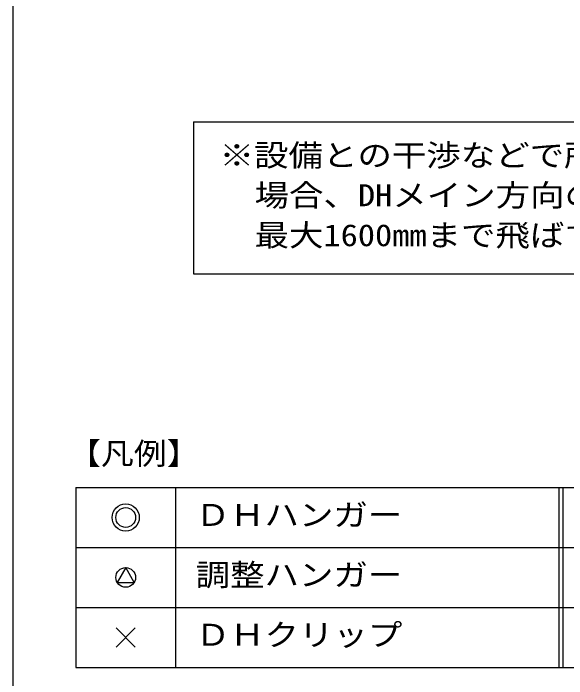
# Model space of a CAD drawing. Units: millimetres on the paper. Extents: x -203 to 207, y -139 to 146.
# Drawn here: x -203.3 to -147.9, y -92.2 to -25.6 of the extents above; entities that cross this region are included whole.
import ezdxf
from ezdxf.enums import TextEntityAlignment as Align

# ---------------------------------------------------------------- set-up
doc = ezdxf.new("R2010")
doc.units = ezdxf.units.MM
doc.layers.add('0-3_文字', color=134, linetype='Continuous')
doc.layers.add('F-0_図枠', color=134, linetype='Continuous')
doc.styles.add('ＭＳ ゴシック', font='')
doc.styles.get('ＭＳ ゴシック').set_extended_font_data('MS Gothic')

msp = doc.modelspace()

# ---------------------------------------------------------------- linework, layer by layer
at = {"layer": '0-3_文字'}
for p, q in [((-185.241, -36.439), (-82.347, -36.439)), ((-185.241, -36.439), (-185.241, -51.639)), ((-185.241, -36.439), (-82.347, -36.439)), ((-185.241, -36.439), (-185.241, -51.639)), ((-185.241, -51.639), (-82.347, -51.639)), ((-185.241, -51.639), (-82.347, -51.639)), ((-197.044, -73.039), (-70.545, -73.039)), ((-197.044, -73.039), (-197.044, -91.039)), ((-197.044, -73.039), (-70.545, -73.039)), ((-197.044, -73.039), (-197.044, -91.039)), ((-187.044, -73.039), (-187.044, -91.039)), ((-187.044, -73.039), (-187.044, -91.039)), ((-148.668, -73.039), (-148.668, -91.039)), ((-148.668, -73.039), (-148.668, -91.039)), ((-148.268, -73.039), (-148.268, -91.039)), ((-148.268, -73.039), (-148.268, -91.039)), ((-197.044, -79.039), (-70.545, -79.039)), ((-197.044, -79.039), (-70.545, -79.039)), ((-192.044, -81.05), (-192.9, -82.534)), ((-192.044, -81.05), (-192.9, -82.534)), ((-191.187, -82.534), (-192.044, -81.05)), ((-191.187, -82.534), (-192.044, -81.05)), ((-192.9, -82.534), (-191.187, -82.534)), ((-192.9, -82.534), (-191.187, -82.534)), ((-197.044, -85.039), (-70.545, -85.039)), ((-197.044, -85.039), (-70.545, -85.039)), ((-193.007, -89.003), (-191.08, -87.076)), ((-193.007, -87.076), (-191.08, -89.003)), ((-193.007, -89.003), (-191.08, -87.076)), ((-193.007, -87.076), (-191.08, -89.003)), ((-197.044, -91.039), (-70.545, -91.039)), ((-197.044, -91.039), (-70.545, -91.039))]:
    msp.add_line(p, q, dxfattribs=at)
for centre, radius in [((-192.044, -76.039), 1.362), ((-192.044, -76.039), 1.362), ((-192.044, -76.039), 0.989), ((-192.044, -76.039), 0.989), ((-192.044, -82.039), 0.989), ((-192.044, -82.039), 0.989)]:
    msp.add_circle(centre, radius, dxfattribs=at)
at = {"layer": 'F-0_図枠'}
msp.add_line((-203.294, -139.039), (-203.294, 145.961), dxfattribs=at)

# ---------------------------------------------------------------- texts
at = {"layer": '0-3_文字', "style": 'ＭＳ ゴシック'}
for s, width, p in [('※設備との干渉などで所定の位置にインサートが配置できない', 1.15, (-182.641, -41.539)), ('※設備との干渉などで所定の位置にインサートが配置できない', 1.15, (-182.641, -41.539)), ('場合、DHメイン方向のインサート（吊ボルト）ピッチは', 1.15, (-179.141, -45.539)), ('場合、DHメイン方向のインサート（吊ボルト）ピッチは', 1.15, (-179.141, -45.539)), ('最大1600mmまで飛ばす事が可能', 1.15, (-179.141, -49.539)), ('最大1600mmまで飛ばす事が可能', 1.15, (-179.141, -49.539)), ('【凡例】', 1.1, (-197.826, -71.393)), ('【凡例】', 1.1, (-197.826, -71.393)), ('ＤＨハンガー', 1.15, (-185.044, -77.539)), ('ＤＨハンガー', 1.15, (-185.044, -77.539)), ('調整ハンガー', 1.15, (-185.044, -83.539)), ('ＤＨクリップ', 1.15, (-185.044, -89.539)), ('ＤＨクリップ', 1.15, (-185.044, -89.539))]:
    msp.add_text(s, height=2.199, dxfattribs=dict(at, width=width)).set_placement(p, align=Align.BOTTOM_LEFT)

doc.saveas('drawing.dxf')
